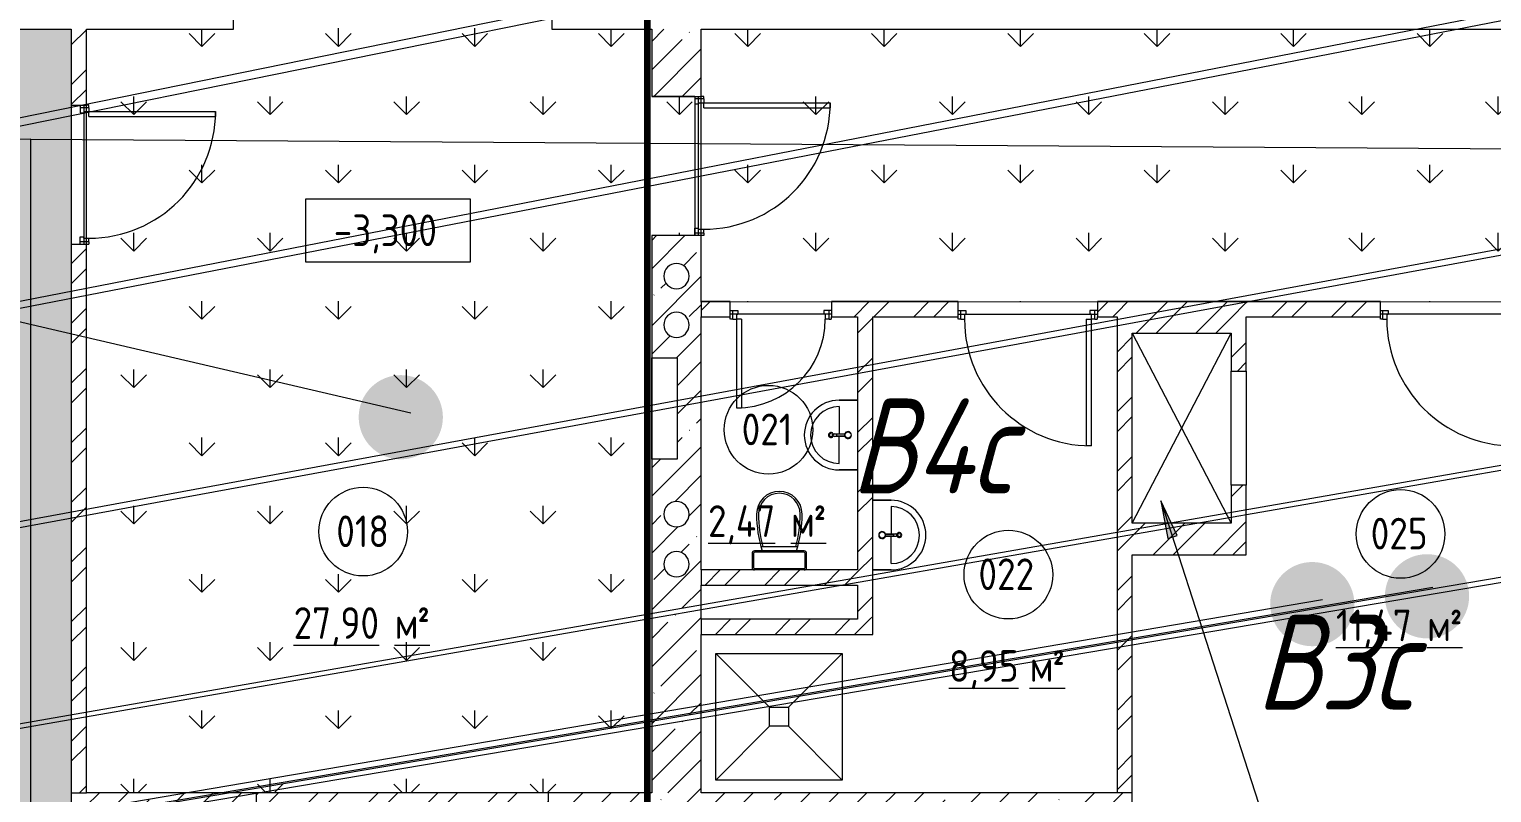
# Model space of a CAD drawing. Header units: millimetres. Extents: x -515342 to 330399, y -224905 to 507333.
# Drawn here: x -322524 to -310974, y -182299 to -176269 of the extents above; entities that cross this region are included whole.
import ezdxf

# ---------------------------------------------------------------- set-up
doc = ezdxf.new("R2010")
doc.units = ezdxf.units.MM
doc.linetypes.add('ASVP_Невидимые', pattern=[5, 3, -2])
for name, color, linetype, lineweight in [('Аннотация', 7, 'Continuous', 0), ('Двери', 7, 'Continuous', 0), ('Линии', 7, 'Continuous', 0), ('Марки помещений', 7, 'Continuous', 0), ('Ответы', 4, 'Continuous', 0), ('Отметки', 7, 'Continuous', 0), ('Перекрытие', 7, 'Continuous', 0), ('Сантехника', 7, 'Continuous', 0), ('Стены внутренние', 7, 'Continuous', 0), ('Стены несущие', 7, 'Continuous', 0), ('Стены перегородки', 7, 'Continuous', 0), ('Стены штриховка', 7, 'Continuous', 0), ('экспертиза ДУ', 1, 'Continuous', 0), ('экспертиза категории', 1, 'Continuous', 0), ('экспертиза условные обозначения', 1, 'Continuous', 0)]:
    doc.layers.add(name, color=color, linetype=linetype, lineweight=lineweight)
doc.styles.add('GOST Common_1', font='', dxfattribs={"width": 0.9, "height": 250})
doc.styles.add('GOST Common_2', font='', dxfattribs={"width": 0.9, "height": 250})
doc.styles.add('mytext', font='isocpeur.ttf', dxfattribs={"width": 0.8, "oblique": 14.999978})
doc.styles.get('GOST Common_1').set_extended_font_data('GOST Common')
doc.styles.get('GOST Common_2').set_extended_font_data('GOST Common')
pattern_1 = [(45, (-373662.94, -185274.45), (-224.5064, 224.5064), []), (45, (-373438.43, -185274.45), (-224.5064, 224.5064), [396.875, -79.375, 3.353, -76.022])]
pattern_2 = [(45, (-373662.94, -185274.45), (-235.7317, 235.7317), []), (45, (-373505.78, -185274.45), (-235.7317, 235.7317), [])]
pattern_3 = [(90, (-528066.2, 6791.8), (-538.8154, 538.8154), [142.875, -934.7557]), (45, (-528066.2, 6791.8), (-538.8154, 538.8154), [142.875, -619.125]), (135, (-528066.2, 6791.8), (-538.8154, -538.8154), [142.875, -619.125])]

# ---------------------------------------------------------------- blocks, each defined once
blk = doc.blocks.new('Дверь_Деревянная_1 полотно - АР_Дверь_Межкомнатная_1000х2000h_полотно__Г_Пр-10560728-О_АР_П_-1_-3_000_План -1 этажа')
at = {"layer": 'Двери', "lineweight": 18}
for p, q in [((-500, 215), (-500, 1215)), ((-500, 1215), (-460, 1215)), ((-460, 215), (-460, 1215)), ((-530, 215), (-500, 215)), ((-530, 215), (-530, 145)), ((-530, 145), (-490, 145)), ((-500, 175), (-500, 215)), ((-460, 215), (-500, 215)), ((-500, 175), (-490, 175)), ((-490, 145), (-490, 175)), ((500, 175), (490, 175)), ((490, 145), (490, 175)), ((530, 145), (490, 145)), ((530, 215), (500, 215)), ((500, 175), (500, 215)), ((530, 215), (530, 145))]:
    blk.add_line(p, q, dxfattribs=at)
at = {"layer": 'Двери', "linetype": 'ASVP_Невидимые', "lineweight": 18}
for p, q in [((-550, 215), (-550, 195)), ((-530, 215), (-550, 215)), ((-550, 145), (-530, 145)), ((530, 215), (550, 215)), ((550, 145), (530, 145)), ((550, 215), (550, 195))]:
    blk.add_line(p, q, dxfattribs=at)
at = {"layer": 'Двери', "lineweight": 18}
blk.add_arc((-500, 215), 1000, 0, 90, dxfattribs=at)
blk = doc.blocks.new('Дверь_Деревянная_1 полотно - АР_Дверь_Межкомнатная_1000х2000h_полотно__Г_Пр-10560729-О_АР_П_-1_-3_000_План -1 этажа')
at = {"layer": 'Двери', "lineweight": 18}
for p, q in [((-500, 80), (-500, 1080)), ((-500, 1080), (-460, 1080)), ((-460, 80), (-460, 1080)), ((-530, 80), (-500, 80)), ((-530, 80), (-530, 10)), ((-530, 10), (-490, 10)), ((-500, 40), (-500, 80)), ((-460, 80), (-500, 80)), ((-500, 40), (-490, 40)), ((-490, 10), (-490, 40)), ((500, 40), (490, 40)), ((490, 10), (490, 40)), ((530, 10), (490, 10)), ((530, 80), (500, 80)), ((500, 40), (500, 80)), ((530, 80), (530, 10))]:
    blk.add_line(p, q, dxfattribs=at)
at = {"layer": 'Двери', "linetype": 'ASVP_Невидимые', "lineweight": 18}
for p, q in [((-550, 80), (-550, 60)), ((-530, 80), (-550, 80)), ((-550, 10), (-530, 10)), ((530, 80), (550, 80)), ((550, 10), (530, 10)), ((550, 80), (550, 60))]:
    blk.add_line(p, q, dxfattribs=at)
at = {"layer": 'Двери', "lineweight": 18}
blk.add_arc((-500, 80), 1000, 0, 90, dxfattribs=at)
blk = doc.blocks.new('Дверь_Деревянная_1 полотно - АР_Дверь_Санузел_1000х2000h_полотно__Г_Пр-10560733-О_АР_П_-1_-3_000_План -1 этажа')
at = {"layer": 'Двери', "lineweight": 18}
for p, q in [((-500, 80), (-500, 1080)), ((-500, 1080), (-460, 1080)), ((-460, 80), (-460, 1080)), ((-530, 80), (-500, 80)), ((-530, 80), (-530, 10)), ((-530, 10), (-490, 10)), ((-500, 40), (-500, 80)), ((-460, 80), (-500, 80)), ((-500, 40), (-490, 40)), ((-490, 10), (-490, 40)), ((500, 40), (490, 40)), ((490, 10), (490, 40)), ((530, 10), (490, 10)), ((530, 80), (500, 80)), ((500, 40), (500, 80)), ((530, 80), (530, 10))]:
    blk.add_line(p, q, dxfattribs=at)
at = {"layer": 'Двери', "linetype": 'ASVP_Невидимые', "lineweight": 18}
for p, q in [((-550, 80), (-550, 60)), ((-530, 80), (-550, 80)), ((-550, 10), (-530, 10)), ((530, 80), (550, 80)), ((550, 10), (530, 10)), ((550, 80), (550, 60))]:
    blk.add_line(p, q, dxfattribs=at)
at = {"layer": 'Двери', "lineweight": 18}
blk.add_arc((-500, 80), 1000, 0, 90, dxfattribs=at)
blk = doc.blocks.new('Дверь_Деревянная_1 полотно - АР_Дверь_Санузел_700х2000h_полотно__Г_Л-9430297-О_АР_П_-1_-3_000_План -1 этажа')
at = {"layer": 'Двери', "lineweight": 18}
for p, q in [((350, 780), (310, 780)), ((310, 80), (310, 780)), ((350, 80), (350, 780)), ((-380, 80), (-350, 80)), ((-380, 80), (-380, 10)), ((-380, 10), (-340, 10)), ((-350, 40), (-350, 80)), ((-350, 40), (-340, 40)), ((-340, 10), (-340, 40)), ((310, 80), (350, 80)), ((350, 40), (340, 40)), ((340, 10), (340, 40)), ((380, 10), (340, 10)), ((380, 80), (350, 80)), ((350, 40), (350, 80)), ((380, 80), (380, 10))]:
    blk.add_line(p, q, dxfattribs=at)
at = {"layer": 'Двери', "linetype": 'ASVP_Невидимые', "lineweight": 18}
for p, q in [((-400, 80), (-400, 60)), ((-380, 80), (-400, 80)), ((-400, 10), (-380, 10)), ((380, 80), (400, 80)), ((400, 10), (380, 10)), ((400, 80), (400, 60))]:
    blk.add_line(p, q, dxfattribs=at)
at = {"layer": 'Двери', "lineweight": 18}
blk.add_arc((350, 80), 700, 90, 180, dxfattribs=at)
blk = doc.blocks.new('2D_Унитаз_Слив - АР_Сантехнические приборы_Унитаз для взрослых-9465270-О_АР_П_-1_-3_000_План -1 этажа')
at = {"layer": 'Сантехника'}
for p, q in [((-255, 245), (37, 245)), ((-324, 190), (-324, 80)), ((-314, 185), (-314, 85)), ((86, 210), (-304, 210)), ((81, 200), (-299, 200)), ((96, 85), (96, 185)), ((106, 80), (106, 190)), ((-299, 70), (81, 70))]:
    blk.add_line(p, q, dxfattribs=at)
for centre, radius, start, end in [((-109, 500), 180, 90, 180), ((-109, 500), 165, 90, 180), ((-109, 500), 180, 0, 90), ((-109, 500), 165, 0, 90), ((677, 500), 966, 180, 197.4702), ((692, 500), 966, 180, 195.3062), ((-910, 500), 966, 344.6938, 0), ((-895, 500), 966, 342.5298, 0), ((-304, 190), 20, 90, 180), ((-299, 185), 15, 90, 180), ((81, 185), 15, 360, 90), ((86, 190), 20, 360, 90), ((-304, 80), 20, 180, 270), ((-299, 85), 15, 180, 270), ((81, 85), 15, 270, 0), ((86, 80), 20, 270, 0)]:
    blk.add_arc(centre, radius, start, end, dxfattribs=at)
blk = doc.blocks.new('2D_Раковина - АР_Сантехнические приборы_Раковина 550х420-9098613-О_АР_П_-1_-3_000_План -1 этажа')
at = {"layer": 'Сантехника'}
for p, q in [((-119, 161), (-119, 242)), ((-99, 242), (-99, 161)), ((-384, 205), (-384, 60)), ((-384, 60), (-384, 205)), ((-334, 205), (-119, 205)), ((-115, 226), (-115, 160)), ((-103, 226), (-115, 226)), ((-103, 160), (-103, 226)), ((116, 205), (-99, 205)), ((166, 60), (166, 205)), ((166, 205), (166, 60))]:
    blk.add_line(p, q, dxfattribs=at)
for centre, radius in [((-109, 270), 13.3), ((-109, 135), 24.5)]:
    blk.add_circle(centre, radius, dxfattribs=at)
for centre, radius, start, end in [((-109, 205), 275, 360, 180), ((-109, 205), 275, 360, 180), ((-109, 205), 225, 0, 180), ((-109, 270), 20, 284.1438, 255.8562), ((-109, 242), 10, 0, 180), ((-109, 135), 27.5, 102.6043, 77.3977), ((-109, 135), 25.3, 76.2933, 103.7089)]:
    blk.add_arc(centre, radius, start, end, dxfattribs=at)
blk = doc.blocks.new('Трап - АР_Сантехнические приборы_Трап_1000х1000-9129556-О_АР_П_-1_-3_000_План -1 этажа')
at = {"layer": 'Сантехника'}
for p, q in [((-500, -500), (-500, 500)), ((-500, 500), (500, 500)), ((-75, 75), (-500, 500)), ((75, 75), (500, 500)), ((500, 500), (500, -500)), ((-75, 75), (75, 75)), ((-75, -75), (-75, 75)), ((75, 75), (75, -75)), ((-75, -75), (-500, -500)), ((75, -75), (-75, -75)), ((75, -75), (500, -500)), ((500, -500), (-500, -500))]:
    blk.add_line(p, q, dxfattribs=at)
blk = doc.blocks.new('ASVP_Марка_Помещение_ДваЗначения - Номер Площадь-685795-О_АР_П_-1_-3_000_План -1 этажа')
at = {"layer": 'Марки помещений'}
blk.add_circle((0, 0), 3.5, dxfattribs=at)
blk = doc.blocks.new('Высотные отметки - Рамка-5093-О_АР_П_-1_-3_000_План -1 этажа')
at = {"layer": 'Аннотация'}
for p, q in [((-6.5, 0), (-6.5, 5)), ((-6.5, 5), (6.5, 5)), ((6.5, 5), (6.5, 0)), ((6.5, 0), (-6.5, 0))]:
    blk.add_line(p, q, dxfattribs=at)

msp = doc.modelspace()

# ---------------------------------------------------------------- hatches: boundary and pattern name
at = {"layer": 'Аннотация'}
msp.add_hatch(color=256, dxfattribs=at).paths.add_polyline_path([(-313587.7062, -179994.0424), (-313533.0419, -180291.6525), (-313457.8774, -180267.3635)])
at = {"layer": 'Стены внутренние'}
h = msp.add_hatch(dxfattribs=at)
h.set_pattern_fill('FP_2', color=256, style=0, pattern_type=2)
h.set_pattern_definition(pattern_2)
h.paths.add_polyline_path([(-322072.9357, -182299.4503), (-322072.9357, -177969.4503), (-322192.9357, -177969.4503), (-322192.9357, -182299.4503)])
h.paths.add_polyline_path([(-322072.9357, -176869.4503), (-322072.9357, -176269.4503), (-322192.9357, -176269.4503), (-322192.9357, -176869.4503)])
h = msp.add_hatch(dxfattribs=at)
h.set_pattern_fill('FP_1', color=256, style=0, pattern_type=2)
h.set_pattern_definition(pattern_1)
h.paths.add_polyline_path([(-317217.9357, -182299.4503), (-317217.9357, -177899.4503), (-317607.9357, -177899.4503), (-317607.9357, -178864.4503), (-317407.9357, -178864.4503), (-317407.9357, -179664.4503), (-317607.9357, -179664.4503), (-317607.9357, -182299.4503), (-317219.1507, -182299.4503)])
h.paths.add_polyline_path([(-317430.3005, -180593.05), (-317462.9357, -180581.1718), (-317489.5401, -180558.848), (-317506.9049, -180528.7713), (-317512.9357, -180494.5693), (-317506.9049, -180460.3672), (-317489.5401, -180430.2905), (-317462.9357, -180407.9667), (-317430.3005, -180396.0885), (-317395.5709, -180396.0885), (-317362.9357, -180407.9667), (-317336.3312, -180430.2905), (-317318.9664, -180460.3672), (-317312.9357, -180494.5693), (-317318.9664, -180528.7713), (-317336.3312, -180558.848), (-317362.9357, -180581.1718), (-317395.5709, -180593.05)])
h.paths.add_polyline_path([(-317430.3005, -180197.7529), (-317462.9357, -180185.8746), (-317489.5401, -180163.5509), (-317506.9049, -180133.4741), (-317512.9357, -180099.2721), (-317506.9049, -180065.0701), (-317489.5401, -180034.9933), (-317462.9357, -180012.6696), (-317430.3005, -180000.7913), (-317395.5709, -180000.7913), (-317362.9357, -180012.6696), (-317336.3312, -180034.9933), (-317318.9664, -180065.0701), (-317312.9357, -180099.2721), (-317318.9664, -180133.4741), (-317336.3312, -180163.5509), (-317362.9357, -180185.8746), (-317395.5709, -180197.7529)])
h.paths.add_polyline_path([(-317395.5709, -178702.9311), (-317430.3005, -178702.9311), (-317462.9357, -178691.0529), (-317489.5401, -178668.7291), (-317506.9049, -178638.6524), (-317512.9357, -178604.4503), (-317506.9049, -178570.2483), (-317489.5401, -178540.1716), (-317462.9357, -178517.8478), (-317430.3005, -178505.9696), (-317395.5709, -178505.9696), (-317362.9357, -178517.8478), (-317336.3312, -178540.1716), (-317318.9664, -178570.2483), (-317312.9357, -178604.4503), (-317318.9664, -178638.6524), (-317336.3312, -178668.7291), (-317362.9357, -178691.0529)])
h.paths.add_polyline_path([(-317395.5709, -178317.9311), (-317430.3005, -178317.9311), (-317462.9357, -178306.0529), (-317489.5401, -178283.7291), (-317506.9049, -178253.6524), (-317512.9357, -178219.4503), (-317506.9049, -178185.2483), (-317489.5401, -178155.1716), (-317462.9357, -178132.8478), (-317430.3005, -178120.9696), (-317395.5709, -178120.9696), (-317362.9357, -178132.8478), (-317336.3312, -178155.1716), (-317318.9664, -178185.2483), (-317312.9357, -178219.4503), (-317318.9664, -178253.6524), (-317336.3312, -178283.7291), (-317362.9357, -178306.0529)])
h.paths.add_polyline_path([(-317219.1507, -176799.4503), (-317217.9357, -176799.4503), (-317217.9357, -176269.4503), (-317607.9357, -176269.4503), (-317607.9357, -176799.4503)])
h = msp.add_hatch(dxfattribs=at)
h.set_pattern_fill('FP_2', color=256, style=0, pattern_type=2)
h.set_pattern_definition(pattern_2)
h.paths.add_polyline_path([(-313932.9357, -178539.4503), (-313932.9357, -178419.4503), (-314087.9357, -178419.4503), (-314087.9357, -178539.4503)])
h.paths.add_polyline_path([(-315187.9357, -178539.4503), (-315187.9357, -178419.4503), (-316187.9357, -178419.4503), (-316187.9357, -178539.4503), (-315484.4901, -178539.4503)])
h.paths.add_polyline_path([(-316987.9357, -178539.4503), (-316987.9357, -178419.4503), (-317217.9357, -178419.4503), (-317217.9357, -178539.4503)])
h = msp.add_hatch(dxfattribs=at)
h.set_pattern_fill('FP_2', color=256, style=0, pattern_type=2)
h.set_pattern_definition(pattern_2)
h.paths.add_polyline_path([(-313032.9357, -178669.4503), (-313032.9357, -178419.4503), (-313932.9357, -178419.4503), (-313932.9357, -178669.4503), (-313749.8294, -178669.4503)])
h = msp.add_hatch(dxfattribs=at)
h.set_pattern_fill('FP_2', color=256, style=0, pattern_type=2)
h.set_pattern_definition(pattern_2)
h.paths.add_polyline_path([(-312912.9357, -180169.4503), (-312912.9357, -179869.4503), (-313032.9357, -179869.4503), (-313032.9357, -180169.4503)])
h.paths.add_polyline_path([(-312912.9357, -178969.4503), (-312912.9357, -178419.4503), (-313032.9357, -178419.4503), (-313032.9357, -178969.4503)])
h = msp.add_hatch(dxfattribs=at)
h.set_pattern_fill('FP_2', color=256, style=0, pattern_type=2)
h.set_pattern_definition(pattern_2)
h.paths.add_polyline_path([(-304052.9357, -178539.4503), (-304052.9357, -178419.4503), (-304982.9357, -178419.4503), (-304982.9357, -178539.4503)])
h.paths.add_polyline_path([(-306442.9357, -178539.4503), (-306082.9357, -178539.4503), (-306082.9357, -178419.4503), (-310752.9357, -178419.4503), (-310752.9357, -178539.4503), (-306811.1868, -178539.4503)])
h.paths.add_polyline_path([(-311852.9357, -178539.4503), (-311852.9357, -178419.4503), (-312912.9357, -178419.4503), (-312912.9357, -178539.4503)])
h = msp.add_hatch(dxfattribs=at)
h.set_pattern_fill('FP_2', color=256, style=0, pattern_type=2)
h.set_pattern_definition(pattern_2)
h.paths.add_polyline_path([(-315862.9357, -180929.4503), (-315862.9357, -178539.4503), (-315982.9357, -178539.4503), (-315982.9357, -180929.4503)])
h = msp.add_hatch(dxfattribs=at)
h.set_pattern_fill('FP_2', color=256, style=0, pattern_type=2)
h.set_pattern_definition(pattern_2)
h.paths.add_polyline_path([(-313812.9357, -180169.4503), (-313812.9357, -178669.4503), (-313932.9357, -178669.4503), (-313932.9357, -180169.4503)])
h = msp.add_hatch(dxfattribs=at)
h.set_pattern_fill('FP_2', color=256, style=0, pattern_type=2)
h.set_pattern_definition(pattern_2)
h.paths.add_polyline_path([(-312912.9357, -180419.4503), (-312912.9357, -180169.4503), (-313932.9357, -180169.4503), (-313932.9357, -180419.4503), (-313749.8294, -180419.4503)])
h = msp.add_hatch(dxfattribs=at)
h.set_pattern_fill('FP_2', color=256, style=0, pattern_type=2)
h.set_pattern_definition(pattern_2)
h.paths.add_polyline_path([(-313812.9357, -182299.4503), (-313812.9357, -180419.4503), (-313932.9357, -180419.4503), (-313932.9357, -182299.4503)])
h = msp.add_hatch(dxfattribs=at)
h.set_pattern_fill('FP_2', color=256, style=0, pattern_type=2)
h.set_pattern_definition(pattern_2)
h.paths.add_polyline_path([(-315982.9357, -180659.4503), (-315982.9357, -180539.4503), (-317217.9357, -180539.4503), (-317217.9357, -180659.4503), (-316351.8204, -180659.4503)])
h = msp.add_hatch(dxfattribs=at)
h.set_pattern_fill('FP_2', color=256, style=0, pattern_type=2)
h.set_pattern_definition(pattern_2)
h.paths.add_polyline_path([(-315862.9357, -181049.4503), (-315862.9357, -180929.4503), (-317217.9357, -180929.4503), (-317217.9357, -181049.4503), (-316351.8204, -181049.4503)])
h = msp.add_hatch(dxfattribs=at)
h.set_pattern_fill('FP_1', color=256, style=0, pattern_type=2)
h.set_pattern_definition(pattern_1)
h.paths.add_polyline_path([(-320729.5118, -182799.4503), (-320729.5118, -182299.4503), (-322192.9357, -182299.4503), (-322192.9357, -182799.4503)])
h = msp.add_hatch(dxfattribs=at)
h.set_pattern_fill('FP_2', color=256, style=0, pattern_type=2)
h.set_pattern_definition(pattern_2)
h.paths.add_polyline_path([(-318422.9357, -182679.4503), (-318422.9357, -182299.4503), (-320729.5118, -182299.4503), (-320729.5118, -182679.4503), (-318953.8114, -182679.4503)])
h = msp.add_hatch(dxfattribs=at)
h.set_pattern_fill('FP_1', color=256, style=0, pattern_type=2)
h.set_pattern_definition(pattern_1)
h.paths.add_polyline_path([(-313932.9357, -182799.4503), (-313812.9357, -182799.4503), (-313812.9357, -182299.4503), (-318422.9357, -182299.4503), (-318422.9357, -182799.4503), (-317162.9357, -182799.4503)])
at = {"layer": 'экспертиза ДУ', "lineweight": 0}
h = msp.add_hatch(color=5, dxfattribs=at)
edge = h.paths.add_edge_path()
edge.add_arc((-319589.9854, -179333.563), 332.544, 0, 360)
h = msp.add_hatch(color=30, dxfattribs=at)
edge = h.paths.add_edge_path()
edge.add_arc((-311484.962, -180747.7946), 332.544, 0, 360)
h = msp.add_hatch(color=5, dxfattribs=at)
edge = h.paths.add_edge_path()
edge.add_arc((-312391.3829, -180809.7527), 332.544, 0, 360)
at = {"layer": 'экспертиза условные обозначения', "transparency": 33554687}
h = msp.add_hatch(dxfattribs=at)
h.set_pattern_fill('GRASS', color=4, scale=30)
h.set_pattern_definition(pattern_3)
h.paths.add_polyline_path([(-322072.9357, -176269.4503), (-320912.0675, -176269.4503), (-320912.0675, -175879.4503), (-318397.9357, -175879.4503), (-318397.9357, -176269.4503), (-317607.9357, -176269.4503), (-317607.9357, -176797.0803), (-317267.9357, -176797.0803), (-317267.9357, -177897.0803), (-317607.9357, -177897.0803), (-317607.9357, -182299.4503), (-322072.9357, -182299.4503)])
h = msp.add_hatch(dxfattribs=at)
h.set_pattern_fill('GRASS', color=3, scale=30)
h.set_pattern_definition(pattern_3)
h.paths.add_polyline_path([(-371747.9357, -176269.4503), (-371722.9357, -176269.4503), (-371722.9357, -175916.9503), (-370222.9357, -175916.9503), (-370222.9357, -176269.4503), (-322192.9357, -176269.4503), (-322192.9357, -182806.5759), (-321192.9357, -182814.5103), (-321192.9357, -183194.5103), (-320812.9357, -183194.5103), (-320812.9357, -182799.4503), (-320729.5118, -182799.4503), (-320729.5118, -182679.4503), (-319727.9357, -182679.4503), (-319727.9357, -184614.4503), (-324282.9357, -184614.4503), (-324282.9357, -178419.4503), (-357557.9357, -178419.4503), (-357557.9357, -178679.4503), (-371747.9357, -178679.4503)])
h = msp.add_hatch(dxfattribs=at)
h.set_pattern_fill('GRASS', color=3, scale=30)
h.set_pattern_definition(pattern_3)
h.paths.add_polyline_path([(-317217.9357, -176269.4503), (-274747.9357, -176269.4503), (-274747.9357, -178679.4503), (-288107.9357, -178679.4503), (-288107.9357, -178419.4503), (-317217.9357, -178424.7103)])

# ---------------------------------------------------------------- linework, layer by layer
at = {"layer": 'Аннотация'}
for p, q in [((-313587.7062, -179994.0424), (-313533.0419, -180291.6525)), ((-313457.8774, -180267.3635), (-313587.7062, -179994.0424)), ((-313587.7062, -179994.0424), (-312110.5531, -184565.2324)), ((-313533.0419, -180291.6525), (-313457.8774, -180267.3635))]:
    msp.add_line(p, q, dxfattribs=at)
at = {"layer": 'Линии'}
for p, q in [((-313812.9357, -180169.4503), (-313032.9357, -178669.4503)), ((-313812.9357, -178669.4503), (-313032.9357, -180169.4503))]:
    msp.add_line(p, q, dxfattribs=at)
at = {"layer": 'Ответы', "lineweight": 90}
msp.add_lwpolyline([(-321313.8641, -168091.349), (-321313.8641, -172047.2492), (-318468.8967, -172047.2492), (-318468.8967, -176062.901), (-317644.1771, -176062.901), (-317644.1771, -188498.8286)], dxfattribs=at)
at = {"layer": 'Ответы'}
for points in [[(-322512.9357, -184709.4503), (-322512.9357, -177136.8892), (-373428.3322, -177581.9139)], [(-322512.9357, -184709.4503), (-322512.9357, -177136.8892), (-271767.9357, -177466.9503)]]:
    msp.add_lwpolyline(points, dxfattribs=at)
at = {"layer": 'Перекрытие'}
for p, q in [((-317237.9357, -177899.4503), (-317237.9357, -176799.4503)), ((-322092.9357, -176869.4503), (-322092.9357, -177969.4503)), ((-316187.9357, -178519.4503), (-316987.9357, -178519.4503)), ((-315187.9357, -178519.4503), (-314087.9357, -178519.4503)), ((-310752.9357, -178519.4503), (-311852.9357, -178519.4503)), ((-317607.9357, -179664.4503), (-317607.9357, -178864.4503))]:
    msp.add_line(p, q, dxfattribs=at)
at = {"layer": 'Стены внутренние'}
for p, q in [((-313032.9357, -179869.4503), (-313032.9357, -178969.4503)), ((-312912.9357, -178969.4503), (-312912.9357, -179869.4503))]:
    msp.add_line(p, q, dxfattribs=at)
at = {"layer": 'Стены несущие'}
for p, q in [((-317607.9357, -176269.4503), (-317607.9357, -176799.4503)), ((-317217.9357, -176799.4503), (-317217.9357, -176269.4503)), ((-317607.9357, -176799.4503), (-317217.9357, -176799.4503)), ((-317217.9357, -177899.4503), (-317607.9357, -177899.4503)), ((-317607.9357, -177899.4503), (-317607.9357, -178864.4503)), ((-317217.9357, -178419.4503), (-317217.9357, -177899.4503)), ((-317217.9357, -180539.4503), (-317217.9357, -178539.4503)), ((-317607.9357, -178864.4503), (-317407.9357, -178864.4503)), ((-317407.9357, -178864.4503), (-317407.9357, -179664.4503)), ((-317407.9357, -179664.4503), (-317607.9357, -179664.4503)), ((-317607.9357, -179664.4503), (-317607.9357, -182299.4503)), ((-317217.9357, -180929.4503), (-317217.9357, -180659.4503)), ((-317217.9357, -182299.4503), (-317217.9357, -181049.4503)), ((-322192.9357, -182299.4503), (-322192.9357, -182799.4503)), ((-317607.9357, -182299.4503), (-322072.9357, -182299.4503)), ((-318422.9357, -182799.4503), (-318422.9357, -182299.4503)), ((-313932.9357, -182299.4503), (-317217.9357, -182299.4503)), ((-313812.9357, -182799.4503), (-313812.9357, -182299.4503))]:
    msp.add_line(p, q, dxfattribs=at)
for centre, start, end in [((-317412.9357, -178219.4503), 0, 180), ((-317412.9357, -178219.4503), 180, 0), ((-317412.9357, -178604.4503), 0, 180), ((-317412.9357, -178604.4503), 180, 0), ((-317412.9357, -180099.2721), 0, 180), ((-317412.9357, -180099.2721), 180, 0), ((-317412.9357, -180494.5693), 0, 180), ((-317412.9357, -180494.5693), 180, 0)]:
    msp.add_arc(centre, 100, start, end, dxfattribs=at)
at = {"layer": 'Стены перегородки'}
for p, q in [((-322192.9357, -176269.4503), (-322192.9357, -176869.4503)), ((-322072.9357, -176869.4503), (-322072.9357, -176269.4503)), ((-322192.9357, -176869.4503), (-322072.9357, -176869.4503)), ((-322072.9357, -177969.4503), (-322192.9357, -177969.4503)), ((-322192.9357, -177969.4503), (-322192.9357, -182299.4503)), ((-322072.9357, -182299.4503), (-322072.9357, -177969.4503)), ((-316987.9357, -178419.4503), (-317217.9357, -178419.4503)), ((-316987.9357, -178539.4503), (-316987.9357, -178419.4503)), ((-315187.9357, -178419.4503), (-316187.9357, -178419.4503)), ((-316187.9357, -178419.4503), (-316187.9357, -178539.4503)), ((-315187.9357, -178539.4503), (-315187.9357, -178419.4503)), ((-314087.9357, -178419.4503), (-314087.9357, -178539.4503)), ((-311852.9357, -178419.4503), (-314087.9357, -178419.4503)), ((-311852.9357, -178539.4503), (-311852.9357, -178419.4503)), ((-317217.9357, -178539.4503), (-316987.9357, -178539.4503)), ((-316187.9357, -178539.4503), (-315982.9357, -178539.4503)), ((-315982.9357, -178539.4503), (-315982.9357, -180539.4503)), ((-315862.9357, -178539.4503), (-315187.9357, -178539.4503)), ((-315862.9357, -181049.4503), (-315862.9357, -178539.4503)), ((-314087.9357, -178539.4503), (-313932.9357, -178539.4503)), ((-313932.9357, -178539.4503), (-313932.9357, -182299.4503)), ((-312912.9357, -178969.4503), (-312912.9357, -178539.4503)), ((-312912.9357, -178539.4503), (-311852.9357, -178539.4503)), ((-313812.9357, -178669.4503), (-313032.9357, -178669.4503)), ((-313812.9357, -180169.4503), (-313812.9357, -178669.4503)), ((-313032.9357, -178669.4503), (-313032.9357, -178969.4503)), ((-313032.9357, -178969.4503), (-312912.9357, -178969.4503)), ((-312912.9357, -179869.4503), (-313032.9357, -179869.4503)), ((-313032.9357, -179869.4503), (-313032.9357, -180169.4503)), ((-312912.9357, -180419.4503), (-312912.9357, -179869.4503)), ((-313032.9357, -180169.4503), (-313812.9357, -180169.4503)), ((-313812.9357, -180419.4503), (-312912.9357, -180419.4503)), ((-313812.9357, -182299.4503), (-313812.9357, -180419.4503)), ((-315982.9357, -180539.4503), (-317217.9357, -180539.4503)), ((-317217.9357, -180659.4503), (-315982.9357, -180659.4503)), ((-315982.9357, -180659.4503), (-315982.9357, -180929.4503)), ((-315982.9357, -180929.4503), (-317217.9357, -180929.4503)), ((-317217.9357, -181049.4503), (-315862.9357, -181049.4503))]:
    msp.add_line(p, q, dxfattribs=at)
at = {"layer": 'Стены штриховка'}
for p, q in [((-317217.9357, -178419.4503), (-317217.9357, -178539.4503)), ((-317217.9357, -180539.4503), (-317217.9357, -180659.4503)), ((-317217.9357, -180929.4503), (-317217.9357, -181049.4503)), ((-322192.9357, -182299.4503), (-322072.9357, -182299.4503)), ((-320729.5118, -182679.4503), (-320729.5118, -182299.4503)), ((-313812.9357, -182299.4503), (-313932.9357, -182299.4503))]:
    msp.add_line(p, q, dxfattribs=at)
at = {"layer": 'экспертиза ДУ', "elevation": 0}
for points in [[(-319510.3975, -179300.5149), (-485636.9206, -140695.709)], [(-312311.795, -180776.7047), (-488305.5791, -210666.1805), (-311437.9693, -180674.637)]]:
    msp.add_lwpolyline(points, dxfattribs=at)
at = {"layer": 'экспертиза ДУ'}
for points in [[(-287553.6618, -173763.0558), (-488305.5791, -210666.1805)], [(-488305.5791, -210666.1805), (-288427.4875, -173865.1235)], [(-277912.7212, -174005.5058), (-488305.5791, -210666.1805)], [(-488305.5791, -210666.1805), (-278786.547, -174107.5735)], [(-300753.1676, -174231.6771), (-488305.5791, -210666.1805)], [(-309270.3976, -174331.5252), (-488305.5791, -210666.1805)], [(-488305.5791, -210666.1805), (-301626.9933, -174333.7448)], [(-488305.5791, -210666.1805), (-310144.2234, -174433.5929)], [(-306476.4678, -179891.5851), (-488305.5791, -210666.1805)], [(-488305.5791, -210666.1805), (-307350.2935, -179993.6528)]]:
    msp.add_lwpolyline(points, dxfattribs=at)
at = {"layer": 'экспертиза условные обозначения', "color": 4}
msp.add_lwpolyline([(-322072.9357, -176269.4503), (-320912.0675, -176269.4503), (-320912.0675, -175879.4503), (-318397.9357, -175879.4503), (-318397.9357, -176269.4503), (-317607.9357, -176269.4503), (-317607.9357, -176797.0803), (-317267.9357, -176797.0803), (-317267.9357, -177897.0803), (-317607.9357, -177897.0803), (-317607.9357, -182299.4503), (-322072.9357, -182299.4503), (-322072.9357, -176269.4503)], dxfattribs=at)
at = {"layer": 'экспертиза условные обозначения', "color": 3}
for points in [[(-371747.9357, -176269.4503), (-371722.9357, -176269.4503), (-371722.9357, -175916.9503), (-370222.9357, -175916.9503), (-370222.9357, -176269.4503), (-322192.9357, -176269.4503), (-322192.9357, -182806.5759), (-321192.9357, -182814.5103), (-321192.9357, -183194.5103), (-320812.9357, -183194.5103), (-320812.9357, -182799.4503), (-320729.5118, -182799.4503), (-320729.5118, -182679.4503), (-319727.9357, -182679.4503), (-319727.9357, -184614.4503), (-324282.9357, -184614.4503), (-324282.9357, -178419.4503), (-357557.9357, -178419.4503), (-357557.9357, -178679.4503), (-371747.9357, -178679.4503), (-371747.9357, -176269.4503)], [(-317217.9357, -176269.4503), (-274747.9357, -176269.4503), (-274747.9357, -178679.4503), (-288107.9357, -178679.4503), (-288107.9357, -178419.4503), (-317217.9357, -178424.7103), (-317217.9357, -176269.4503)]]:
    msp.add_lwpolyline(points, dxfattribs=at)

# ---------------------------------------------------------------- block references
at = {"layer": 'Аннотация', "xscale": 99.99999999999993, "yscale": 99.99999999999993, "zscale": 99.99999999999993}
msp.add_blockref('Высотные отметки - Рамка-5093-О_АР_П_-1_-3_000_План -1 этажа', (-319691.0217, -178108.8691), dxfattribs=at)
at = {"layer": 'Двери'}
for name, p, rotation in [('Дверь_Деревянная_1 полотно - АР_Дверь_Межкомнатная_1000х2000h_полотно__Г_Пр-10560728-О_АР_П_-1_-3_000_План -1 этажа', (-317412.9357, -177349.4503), 269.9999999999997), ('Дверь_Деревянная_1 полотно - АР_Дверь_Межкомнатная_1000х2000h_полотно__Г_Пр-10560729-О_АР_П_-1_-3_000_План -1 этажа', (-322132.9357, -177419.4503), 269.9999999999999), ('Дверь_Деревянная_1 полотно - АР_Дверь_Санузел_700х2000h_полотно__Г_Л-9430297-О_АР_П_-1_-3_000_План -1 этажа', (-316587.9357, -178479.4503), 180), ('Дверь_Деревянная_1 полотно - АР_Дверь_Санузел_1000х2000h_полотно__Г_Пр-10560733-О_АР_П_-1_-3_000_План -1 этажа', (-314637.9357, -178479.4503), 180), ('Дверь_Деревянная_1 полотно - АР_Дверь_Межкомнатная_1000х2000h_полотно__Г_Пр-10560729-О_АР_П_-1_-3_000_План -1 этажа', (-311302.9357, -178479.4503), 180)]:
    msp.add_blockref(name, p, dxfattribs=dict(at, rotation=rotation))
at = {"layer": 'Марки помещений', "xscale": 99.99999999999993, "yscale": 99.99999999999993, "zscale": 99.99999999999993}
for p in [(-316685.8101, -179432.2783), (-319887.3552, -180237.3077), (-311693.9038, -180255.5437), (-314791.622, -180576.5374)]:
    msp.add_blockref('ASVP_Марка_Помещение_ДваЗначения - Номер Площадь-685795-О_АР_П_-1_-3_000_План -1 этажа', p, dxfattribs=at)
at = {"layer": 'Сантехника'}
for name, p, rotation in [('2D_Раковина - АР_Сантехнические приборы_Раковина 550х420-9098613-О_АР_П_-1_-3_000_План -1 этажа', (-315922.9357, -179365.6357), 89.99999999999987), ('2D_Раковина - АР_Сантехнические приборы_Раковина 550х420-9098613-О_АР_П_-1_-3_000_План -1 этажа', (-315922.9357, -180373.5249), 269.9999999999999), ('Трап - АР_Сантехнические приборы_Трап_1000х1000-9129556-О_АР_П_-1_-3_000_План -1 этажа', (-316602.9357, -181699.4503), 89.99999999999993)]:
    msp.add_blockref(name, p, dxfattribs=dict(at, rotation=rotation))
msp.add_blockref('2D_Унитаз_Слив - АР_Сантехнические приборы_Унитаз для взрослых-9465270-О_АР_П_-1_-3_000_План -1 этажа', (-316491.3611, -180599.4503), dxfattribs=at)

# ---------------------------------------------------------------- texts
at = {"layer": 'Марки помещений', "char_height": 250, "attachment_point": 1}
for s, insert, width, style in [('021', (-316898.2173, -179304.5533), 526.708687, 'GOST Common_1'), ('\\L2,47 ', (-317163.7035, -180029.0838), 793.670625, 'GOST Common_1'), ('\\L\\fGOST Common|b0|i0|c238|p34|;\\W.9;\\L²', (-316330.266, -180029.0838), 165.949312, 'GOST Common_2'), ('018', (-320099.7625, -180109.5827), 526.708687, 'GOST Common_1'), ('\\L\\fGOST Common|b0|i0|c204|p34|;\\W.9;\\Lм', (-316508.8598, -180029.0838), 216.455625, 'GOST Common_1'), ('025', (-311930.1611, -180127.8186), 584.430187, 'GOST Common_1'), ('022', (-315027.8793, -180448.8123), 584.430187, 'GOST Common_1'), ('\\L27,90 ', (-320436.7987, -180834.1131), 966.835125, 'GOST Common_1'), ('\\L\\fGOST Common|b0|i0|c238|p34|;\\W.9;\\L²', (-319460.4862, -180834.1131), 165.949312, 'GOST Common_2'), ('\\L11,47 ', (-312204.6473, -180852.3491), 873.037687, 'GOST Common_1'), ('\\L\\fGOST Common|b0|i0|c238|p34|;\\W.9;\\L²', (-311305.7254, -180852.3491), 165.949312, 'GOST Common_2'), ('\\L\\fGOST Common|b0|i0|c204|p34|;\\W.9;\\Lм', (-319639.08, -180834.1131), 216.455625, 'GOST Common_1'), ('\\L\\fGOST Common|b0|i0|c204|p34|;\\W.9;\\Lм', (-311484.3192, -180852.3491), 216.455625, 'GOST Common_1'), ('\\L8,95 ', (-315260.5155, -181173.3428), 772.025062, 'GOST Common_1'), ('\\L\\fGOST Common|b0|i0|c238|p34|;\\W.9;\\L²', (-314444.9374, -181173.3428), 165.949312, 'GOST Common_2'), ('\\L\\fGOST Common|b0|i0|c204|p34|;\\W.9;\\Lм', (-314623.5311, -181173.3428), 216.455625, 'GOST Common_1')]:
    msp.add_mtext(s, dxfattribs=dict(at, insert=insert, width=width, style=style))
at = {"layer": 'Отметки', "insert": (-320119.6977, -177732.162), "char_height": 250, "width": 1028.822569, "attachment_point": 1, "line_spacing_factor": 1.022761, "style": 'GOST Common_1'}
msp.add_mtext('-3,300', dxfattribs=at)
at = {"layer": 'экспертиза категории', "lineweight": 50, "char_height": 750, "attachment_point": 1, "style": 'mytext'}
for s, insert in [('В4с', (-316035.4221, -179185.9597)), ('В3с', (-312835.6641, -180894.2068))]:
    msp.add_mtext_dynamic_manual_height_columns(s, width=2459.427233, gutter_width=17359.7713, heights=[0], dxfattribs=dict(at, insert=insert))

doc.saveas('drawing.dxf')
